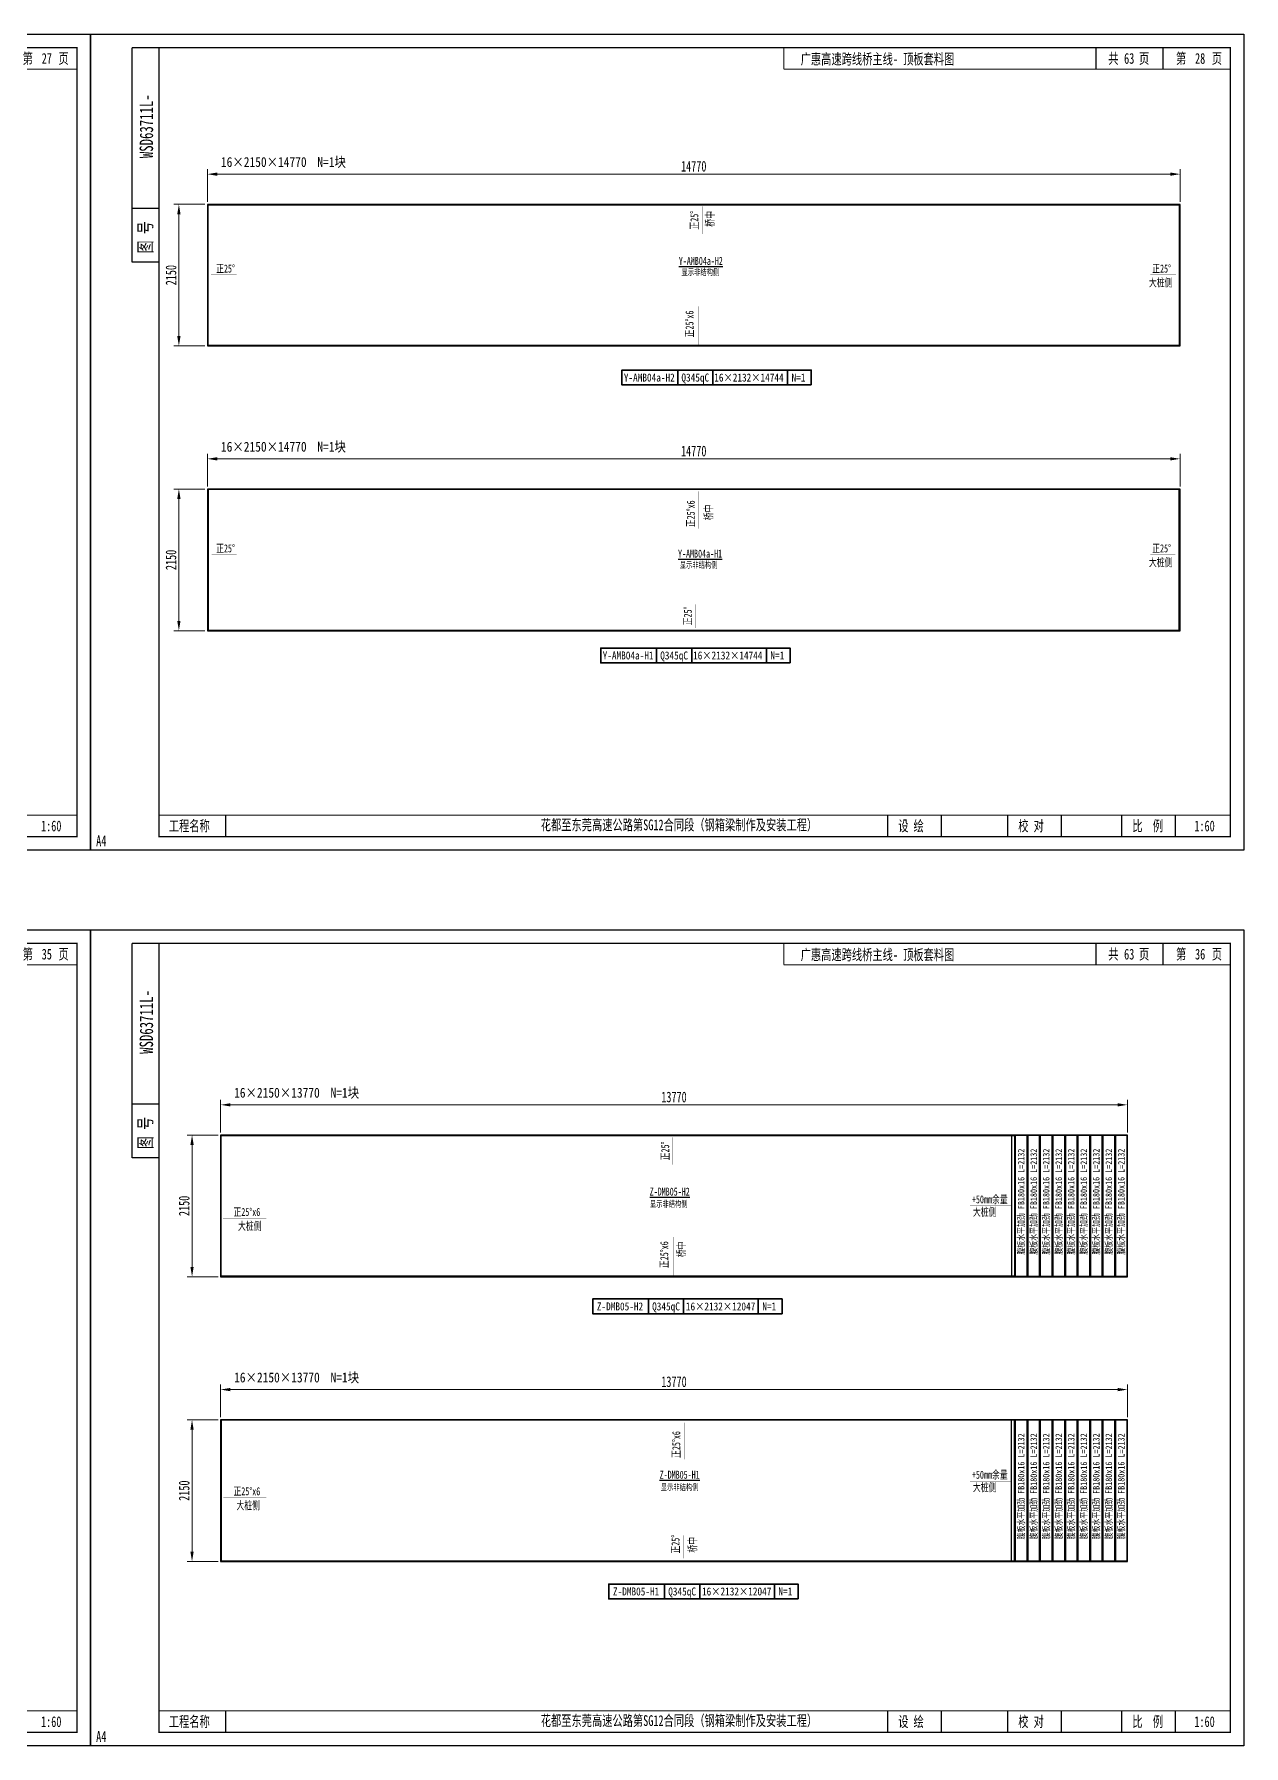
# Model space of a CAD drawing. Extents: x 1629247 to 2251351, y -601856 to -65897.
# Drawn here: x 2138440 to 2156807, y -172000 to -146022 of the extents above; entities that cross this region are included whole.
import ezdxf
from ezdxf.enums import TextEntityAlignment as Align

# ---------------------------------------------------------------- set-up
doc = ezdxf.new("R2010")
doc.units = 0
doc.header["$LTSCALE"] = 2
doc.header["$MEASUREMENT"] = 0
doc.header["$PDMODE"] = 35
doc.header["$PDSIZE"] = 50
doc.linetypes.add('PHANTOM', pattern=[63.5, 31.75, -6.35, 6.35, -6.35, 6.35, -6.35])
doc.layers.get('0').update_dxf_attribs({"linetype": 'CONTINUOUS'})
doc.layers.get('Defpoints').update_dxf_attribs({"linetype": 'CONTINUOUS'})
doc.layers.add('1图框轮廓', color=7, linetype='CONTINUOUS', lineweight=35)
doc.layers.add('标注层', color=3, linetype='CONTINUOUS', lineweight=13)
doc.layers.add('A3', color=7, linetype='CONTINUOUS')
doc.styles.add('仿宋', font='仿宋_GB2312_1.ttf', dxfattribs={"width": 0.7})
doc.dimstyles.new('标准标注样式-60', dxfattribs={"dimscale": 60, "dimtxt": 2.7, "dimasz": 2.5, "dimexe": 1.25, "dimexo": 0.625, "dimtad": 1, "dimdec": 0, "dimdsep": 46, "dimtxsty": '仿宋', "dimcen": 2.5, "dimclrd": 3, "dimclre": 3, "dimclrt": 4, "dimazin": 0, "dimtfac": 1, "dimtdec": 0, "dimtmove": 0, "dimatfit": 3, "dimfxl": 1.25, "dimlwd": 13, "dimlwe": 13, "dimarcsym": 0})

# ---------------------------------------------------------------- blocks, each defined once
blk = doc.blocks.new('tukuangA4-')
at = {"layer": 'A3'}
for p, q in [((537, 7565), (537, 10327)), ((882, 10327), (537, 10327)), ((12951, 10051), (12951, 10327)), ((13814, 10051), (13814, 10327)), ((882, 8256), (537, 8256)), ((882, 7565), (537, 7565)), ((1745, 173), (1745, 449)), ((10266, 173), (10266, 449)), ((10957, 173), (10957, 449)), ((11811, 173), (11811, 449)), ((12502, 173), (12502, 449)), ((13280, 173), (13280, 449)), ((13971, 173), (13971, 449))]:
    blk.add_line(p, q, dxfattribs=at)
blk.add_lwpolyline([(14850, 10500), (14850, 0), (0, 0), (0, 10500)], close=True, dxfattribs=at)
for points, const_width in [([(882, 10327), (14677, 10327), (14677, 173), (882, 173), (882, 10327)], 17.3), ([(8927, 10051), (8927, 10327)], 13.8), ([(8927, 10051), (14677, 10051)], 13.8), ([(882, 449), (14677, 449)], 13.8)]:
    blk.add_lwpolyline(points, dxfattribs=dict(at, const_width=const_width))
at = {"layer": 'A3', "color": 7, "linetype": 'Continuous', "style": '仿宋', "width": 0.7}
for s, p in [('共    页', (13106, 10120)), ('第     页', (13977, 10120)), ('工程名称', (1009, 242)), ('花都至东莞高速公路第SG12合同段（钢箱梁制作及安装工程）', (5798, 255)), ('设 绘', (10401, 242)), ('校 对', (11946, 242)), ('比  例', (13415, 242))]:
    blk.add_text(s, height=138.1, dxfattribs=at).set_placement(p)
blk.add_text('WSD63711L-', height=172.6, rotation=90, dxfattribs=at).set_placement((806, 9316), align=Align.CENTER)
blk.add_text('图 号', height=172.6, rotation=90, dxfattribs=at).set_placement((793, 7681))
blk.add_text('A4', height=138.1, dxfattribs=at).set_placement((139, 50), align=Align.CENTER)
blk = doc.blocks.new('*D993')
at = {"color": 3, "lineweight": 13, "ltscale": 3}
for p, q in [((2141070, -148567), (2141070, -148071)), ((2155840, -148567), (2155840, -148071))]:
    blk.add_line(p, q, dxfattribs=at)
at = {"color": 3, "linetype": 'ByBlock', "lineweight": 13, "ltscale": 3}
blk.add_line((2155690, -148146), (2141220, -148146), dxfattribs=at)
at = {"color": 3, "ltscale": 3}
for points in [[(2141220, -148121), (2141220, -148171), (2141070, -148146)], [(2155690, -148121), (2155690, -148171), (2155840, -148146)]]:
    blk.add_solid(points, dxfattribs=at)
at = {"layer": 'Defpoints', "color": 0, "ltscale": 3}
for p in [(2141070, -148146), (2141070, -148604), (2155840, -148604)]:
    blk.add_point(p, dxfattribs=at)
at = {"color": 4, "ltscale": 3, "insert": (2148455, -148027), "char_height": 162, "attachment_point": 5, "style": '仿宋'}
blk.add_mtext('14770', dxfattribs=at)
blk = doc.blocks.new('*D994')
at = {"color": 3, "lineweight": 13, "ltscale": 3}
for p, q in [((2141032, -148604), (2140562, -148604)), ((2141032, -150754), (2140562, -150754))]:
    blk.add_line(p, q, dxfattribs=at)
at = {"color": 3, "linetype": 'ByBlock', "lineweight": 13, "ltscale": 3}
blk.add_line((2140637, -148754), (2140637, -150604), dxfattribs=at)
at = {"color": 3, "ltscale": 3}
for points in [[(2140612, -148754), (2140662, -148754), (2140637, -148604)], [(2140612, -150604), (2140662, -150604), (2140637, -150754)]]:
    blk.add_solid(points, dxfattribs=at)
at = {"layer": 'Defpoints', "color": 0, "ltscale": 3}
for p in [(2141070, -148604), (2140637, -150754), (2141070, -150754)]:
    blk.add_point(p, dxfattribs=at)
at = {"color": 4, "ltscale": 3, "insert": (2140518, -149679), "char_height": 162, "attachment_point": 5, "rotation": 90, "style": '仿宋'}
blk.add_mtext('2150', dxfattribs=at)
blk = doc.blocks.new('*D995')
at = {"color": 3, "lineweight": 13, "ltscale": 3}
for p, q in [((2141070, -152888), (2141070, -152392)), ((2155840, -152888), (2155840, -152392))]:
    blk.add_line(p, q, dxfattribs=at)
at = {"color": 3, "linetype": 'ByBlock', "lineweight": 13, "ltscale": 3}
blk.add_line((2155690, -152467), (2141220, -152467), dxfattribs=at)
at = {"color": 3, "ltscale": 3}
for points in [[(2141220, -152442), (2141220, -152492), (2141070, -152467)], [(2155690, -152442), (2155690, -152492), (2155840, -152467)]]:
    blk.add_solid(points, dxfattribs=at)
at = {"layer": 'Defpoints', "color": 0, "ltscale": 3}
for p in [(2141070, -152467), (2141070, -152926), (2155840, -152926)]:
    blk.add_point(p, dxfattribs=at)
at = {"color": 4, "ltscale": 3, "insert": (2148455, -152349), "char_height": 162, "attachment_point": 5, "style": '仿宋'}
blk.add_mtext('14770', dxfattribs=at)
blk = doc.blocks.new('*D996')
at = {"color": 3, "lineweight": 13, "ltscale": 3}
for p, q in [((2141032, -152926), (2140562, -152926)), ((2141032, -155076), (2140562, -155076))]:
    blk.add_line(p, q, dxfattribs=at)
at = {"color": 3, "linetype": 'ByBlock', "lineweight": 13, "ltscale": 3}
blk.add_line((2140637, -153076), (2140637, -154926), dxfattribs=at)
at = {"color": 3, "ltscale": 3}
for points in [[(2140612, -153076), (2140662, -153076), (2140637, -152926)], [(2140612, -154926), (2140662, -154926), (2140637, -155076)]]:
    blk.add_solid(points, dxfattribs=at)
at = {"layer": 'Defpoints', "color": 0, "ltscale": 3}
for p in [(2141070, -152926), (2140637, -155076), (2141070, -155076)]:
    blk.add_point(p, dxfattribs=at)
at = {"color": 4, "ltscale": 3, "insert": (2140518, -154001), "char_height": 162, "attachment_point": 5, "rotation": 90, "style": '仿宋'}
blk.add_mtext('2150', dxfattribs=at)
blk = doc.blocks.new('*D1031')
at = {"color": 3, "lineweight": 13, "ltscale": 3}
for p, q in [((2141270, -162693), (2141270, -162197)), ((2155040, -162693), (2155040, -162197))]:
    blk.add_line(p, q, dxfattribs=at)
at = {"color": 3, "linetype": 'ByBlock', "lineweight": 13, "ltscale": 3}
blk.add_line((2154890, -162272), (2141420, -162272), dxfattribs=at)
at = {"color": 3, "ltscale": 3}
for points in [[(2141420, -162247), (2141420, -162297), (2141270, -162272)], [(2154890, -162247), (2154890, -162297), (2155040, -162272)]]:
    blk.add_solid(points, dxfattribs=at)
at = {"layer": 'Defpoints', "color": 0, "ltscale": 3}
for p in [(2141270, -162272), (2141270, -162731), (2155040, -162731)]:
    blk.add_point(p, dxfattribs=at)
at = {"color": 4, "ltscale": 3, "insert": (2148155, -162154), "char_height": 162, "attachment_point": 5, "style": '仿宋'}
blk.add_mtext('13770', dxfattribs=at)
blk = doc.blocks.new('*D1032')
at = {"color": 3, "lineweight": 13, "ltscale": 3}
for p, q in [((2141232, -162731), (2140762, -162731)), ((2141232, -164881), (2140762, -164881))]:
    blk.add_line(p, q, dxfattribs=at)
at = {"color": 3, "linetype": 'ByBlock', "lineweight": 13, "ltscale": 3}
blk.add_line((2140837, -162881), (2140837, -164731), dxfattribs=at)
at = {"color": 3, "ltscale": 3}
for points in [[(2140812, -162881), (2140862, -162881), (2140837, -162731)], [(2140812, -164731), (2140862, -164731), (2140837, -164881)]]:
    blk.add_solid(points, dxfattribs=at)
at = {"layer": 'Defpoints', "color": 0, "ltscale": 3}
for p in [(2141270, -162731), (2140837, -164881), (2141270, -164881)]:
    blk.add_point(p, dxfattribs=at)
at = {"color": 4, "ltscale": 3, "insert": (2140718, -163806), "char_height": 162, "attachment_point": 5, "rotation": 90, "style": '仿宋'}
blk.add_mtext('2150', dxfattribs=at)
blk = doc.blocks.new('*D1033')
at = {"color": 3, "lineweight": 13, "ltscale": 3}
for p, q in [((2141270, -167015), (2141270, -166519)), ((2155040, -167015), (2155040, -166519))]:
    blk.add_line(p, q, dxfattribs=at)
at = {"color": 3, "linetype": 'ByBlock', "lineweight": 13, "ltscale": 3}
blk.add_line((2154890, -166594), (2141420, -166594), dxfattribs=at)
at = {"color": 3, "ltscale": 3}
for points in [[(2141420, -166569), (2141420, -166619), (2141270, -166594)], [(2154890, -166569), (2154890, -166619), (2155040, -166594)]]:
    blk.add_solid(points, dxfattribs=at)
at = {"layer": 'Defpoints', "color": 0, "ltscale": 3}
for p in [(2141270, -166594), (2141270, -167053), (2155040, -167053)]:
    blk.add_point(p, dxfattribs=at)
at = {"color": 4, "ltscale": 3, "insert": (2148155, -166475), "char_height": 162, "attachment_point": 5, "style": '仿宋'}
blk.add_mtext('13770', dxfattribs=at)
blk = doc.blocks.new('*D1034')
at = {"color": 3, "lineweight": 13, "ltscale": 3}
for p, q in [((2141232, -167053), (2140762, -167053)), ((2141232, -169203), (2140762, -169203))]:
    blk.add_line(p, q, dxfattribs=at)
at = {"color": 3, "linetype": 'ByBlock', "lineweight": 13, "ltscale": 3}
blk.add_line((2140837, -167203), (2140837, -169053), dxfattribs=at)
at = {"color": 3, "ltscale": 3}
for points in [[(2140812, -167203), (2140862, -167203), (2140837, -167053)], [(2140812, -169053), (2140862, -169053), (2140837, -169203)]]:
    blk.add_solid(points, dxfattribs=at)
at = {"layer": 'Defpoints', "color": 0, "ltscale": 3}
for p in [(2141270, -167053), (2140837, -169203), (2141270, -169203)]:
    blk.add_point(p, dxfattribs=at)
at = {"color": 4, "ltscale": 3, "insert": (2140718, -168128), "char_height": 162, "attachment_point": 5, "rotation": 90, "style": '仿宋'}
blk.add_mtext('2150', dxfattribs=at)

msp = doc.modelspace()

# ---------------------------------------------------------------- linework, layer by layer
at = {"color": 3, "ltscale": 3}
for p, q in [((2153277.4, -162739), (2153277.4, -164871)), ((2153277.4, -169192.5), (2153277.4, -167060.5))]:
    msp.add_line(p, q, dxfattribs=at)
at = {"color": 8, "ltscale": 3}
for points in [[(2141070, -150754.3), (2155840, -150754.3), (2155840, -148604.3), (2141070, -148604.3)], [(2141070, -155075.8), (2155840, -155075.8), (2155840, -152925.8), (2141070, -152925.8)], [(2141270, -164881), (2155040.4, -164881), (2155040.4, -162731), (2141270, -162731)], [(2141270, -169202.5), (2155040.4, -169202.5), (2155040.4, -167052.5), (2141270, -167052.5)]]:
    msp.add_lwpolyline(points, close=True, dxfattribs=at)
at = {"color": 1}
for points in [[(2155823.9, -150744.3), (2141080, -150744.3), (2141080, -148612.3), (2155823.9, -148612.3)], [(2141080, -155065.8), (2155823.9, -155065.8), (2155823.9, -152933.8), (2141080, -152933.8)], [(2153327.4, -164871), (2141280, -164871), (2141280, -162739), (2153327.4, -162739)], [(2153327.4, -167060.5), (2141280, -167060.5), (2141280, -169192.5), (2153327.4, -169192.5)]]:
    msp.add_lwpolyline(points, close=True, dxfattribs=at)
at = {"color": 2, "ltscale": 3}
for points in [[(2153337.4, -162739), (2153337.4, -164871), (2153517.4, -164871), (2153517.4, -162739)], [(2153527.4, -162739), (2153527.4, -164871), (2153707.4, -164871), (2153707.4, -162739)], [(2153717.4, -162739), (2153717.4, -164871), (2153897.4, -164871), (2153897.4, -162739)], [(2153907.4, -162739), (2153907.4, -164871), (2154087.4, -164871), (2154087.4, -162739)], [(2154097.4, -162739), (2154097.4, -164871), (2154277.4, -164871), (2154277.4, -162739)], [(2154287.4, -162739), (2154287.4, -164871), (2154467.4, -164871), (2154467.4, -162739)], [(2154477.4, -162739), (2154477.4, -164871), (2154657.4, -164871), (2154657.4, -162739)], [(2154667.4, -162739), (2154667.4, -164871), (2154847.4, -164871), (2154847.4, -162739)], [(2154857.4, -162739), (2154857.4, -164871), (2155037.4, -164871), (2155037.4, -162739)], [(2153337.4, -167060.5), (2153337.4, -169192.5), (2153517.4, -169192.5), (2153517.4, -167060.5)], [(2153527.4, -167060.5), (2153527.4, -169192.5), (2153707.4, -169192.5), (2153707.4, -167060.5)], [(2153717.4, -167060.5), (2153717.4, -169192.5), (2153897.4, -169192.5), (2153897.4, -167060.5)], [(2153907.4, -167060.5), (2153907.4, -169192.5), (2154087.4, -169192.5), (2154087.4, -167060.5)], [(2154097.4, -167060.5), (2154097.4, -169192.5), (2154277.4, -169192.5), (2154277.4, -167060.5)], [(2154287.4, -167060.5), (2154287.4, -169192.5), (2154467.4, -169192.5), (2154467.4, -167060.5)], [(2154477.4, -167060.5), (2154477.4, -169192.5), (2154657.4, -169192.5), (2154657.4, -167060.5)], [(2154667.4, -167060.5), (2154667.4, -169192.5), (2154847.4, -169192.5), (2154847.4, -167060.5)], [(2154857.4, -167060.5), (2154857.4, -169192.5), (2155037.4, -169192.5), (2155037.4, -167060.5)]]:
    msp.add_lwpolyline(points, close=True, dxfattribs=at)
at = {"layer": '1图框轮廓', "color": 30, "ltscale": 3}
for p, q in [((2148211.2, -151120.7), (2148211.2, -151345.7)), ((2148745.7, -151345.7), (2148745.7, -151120.7)), ((2149880.1, -151120.7), (2149880.1, -151345.7)), ((2147889.6, -155338.8), (2147889.6, -155563.8)), ((2148424.1, -155563.8), (2148424.1, -155338.8)), ((2149558.5, -155338.8), (2149558.5, -155563.8)), ((2147766.7, -165219), (2147766.7, -165444)), ((2148301.2, -165444), (2148301.2, -165219)), ((2149435.6, -165219), (2149435.6, -165444)), ((2148011.1, -169545.6), (2148011.1, -169770.6)), ((2148545.6, -169770.6), (2148545.6, -169545.6)), ((2149680, -169545.6), (2149680, -169770.6))]:
    msp.add_line(p, q, dxfattribs=at)
for points in [[(2150240.1, -151345.7), (2147365.5, -151345.7), (2147365.5, -151120.7), (2150240.1, -151120.7)], [(2149918.5, -155563.8), (2147043.9, -155563.8), (2147043.9, -155338.8), (2149918.5, -155338.8)], [(2149795.6, -165444), (2146921, -165444), (2146921, -165219), (2149795.6, -165219)], [(2150040, -169770.6), (2147165.4, -169770.6), (2147165.4, -169545.6), (2150040, -169545.6)]]:
    msp.add_lwpolyline(points, close=True, dxfattribs=at)
at = {"layer": '标注层', "color": 42}
for points in [[(2148581.6, -148625.1, 0, 25, 0), (2148581.6, -148699.9, 5, 5, 0), (2148581.6, -149054.6, 5, 5, 0)], [(2141120.2, -149665.1, 0, 25, 0), (2141195, -149665.1, 5, 5, 0), (2141515.8, -149665.1, 5, 5, 0)], [(2155783.6, -149665.1, 0, 25, 0), (2155708.8, -149665.1, 5, 5, 0), (2155388, -149665.1, 5, 5, 0)], [(2148531.9, -150744.3, 0, 25, 0), (2148531.9, -150669.4, 5, 5, 0), (2148531.9, -150153.5, 5, 5, 0)], [(2148531.9, -152956.8, 0, 25, 0), (2148531.9, -153031.7, 5, 5, 0), (2148531.9, -153526.8, 5, 5, 0)], [(2141120.2, -153911.4, 0, 25, 0), (2141195, -153911.4, 5, 5, 0), (2141515.8, -153911.4, 5, 5, 0)], [(2155783.6, -153911.4, 0, 25, 0), (2155708.8, -153911.4, 5, 5, 0), (2155388, -153911.4, 5, 5, 0)], [(2148482.2, -155036.6, 0, 25, 0), (2148482.2, -154961.8, 5, 5, 0), (2148482.2, -154677.2, 5, 5, 0)], [(2148139.3, -162751.8, 0, 25, 0), (2148139.3, -162826.6, 5, 5, 0), (2148139.3, -163181.3, 5, 5, 0)], [(2153277.4, -163805, 0, 25, 0), (2153202.6, -163805, 5, 5, 0), (2152650.7, -163805, 5, 5, 0)], [(2141303, -163996.5, 0, 25, 0), (2141377.8, -163996.5, 5, 5, 0), (2141962.9, -163996.5, 5, 5, 0)], [(2148148.6, -164871, 0, 25, 0), (2148148.6, -164796.1, 5, 5, 0), (2148148.6, -164280.2, 5, 5, 0)], [(2148311.7, -167083.6, 0, 25, 0), (2148311.7, -167158.4, 5, 5, 0), (2148311.7, -167653.5, 5, 5, 0)], [(2153277.4, -167984.7, 0, 25, 0), (2153202.6, -167984.7, 5, 5, 0), (2152650.7, -167984.7, 5, 5, 0)], [(2141303, -168235.6, 0, 25, 0), (2141377.8, -168235.6, 5, 5, 0), (2141962.9, -168235.6, 5, 5, 0)], [(2148295.7, -169163.3, 0, 25, 0), (2148295.7, -169088.5, 5, 5, 0), (2148295.7, -168803.9, 5, 5, 0)]]:
    msp.add_lwpolyline(points, format="xyseb", dxfattribs=at)

# ---------------------------------------------------------------- block references
at = {"color": 8, "xscale": 1.179310345090926, "yscale": 1.179310344828991, "zscale": 1.179310344827586}
for p in [(2121781.5, -158405), (2139294.3, -158405), (2121781.5, -172000.1), (2139294.3, -172000.1)]:
    msp.add_blockref('tukuangA4-', p, dxfattribs=at)

# ---------------------------------------------------------------- texts
at = {"color": 7, "style": '仿宋', "width": 0.85}
for s, p in [('16×2150×14770', (2141275.5, -148036.4)), ('N=1块', (2142739.8, -148036.4)), ('16×2150×14770', (2141275.5, -152358)), ('N=1块', (2142739.8, -152358)), ('16×2150×13770', (2141475.5, -162163.1)), ('N=1块', (2142939.8, -162163.1)), ('16×2150×13770', (2141475.5, -166484.7)), ('N=1块', (2142939.8, -166484.7))]:
    msp.add_text(s, height=150, dxfattribs=at).set_placement(p)
at = {"color": 6, "linetype": 'PHANTOM', "ltscale": 10, "style": '仿宋', "width": 0.7}
for s, p in [('%%UY-AMB04a-H2', (2148228.3, -149523)), ('%%UY-AMB04a-H1', (2148216.5, -153965.9)), ('%%UZ-DMB05-H2', (2147786, -163649.7)), ('%%UZ-DMB05-H1', (2147937.4, -167947))]:
    msp.add_text(s, height=121.5, dxfattribs=at).set_placement(p)
at = {"color": 152, "linetype": 'PHANTOM', "ltscale": 10, "style": '仿宋', "width": 0.7}
for p in [(2148270.2, -149681.2), (2148243.3, -154124.3), (2147789.8, -163825.1), (2147954.6, -168124.3)]:
    msp.add_text('显示非结构侧', height=97.2, dxfattribs=at).set_placement(p)
at = {"color": 7, "style": '仿宋', "width": 0.85}
for s, p in [('Y-AMB04a-H2', (2147779.8, -151233.2)), ('Q345qC', (2148478.4, -151233.2)), ('16×2132×14744', (2149293, -151233.2)), ('N=1 ', (2150081.2, -151233.2)), ('Y-AMB04a-H1', (2147458.2, -155451.3)), ('Q345qC', (2148156.8, -155451.3)), ('16×2132×14744', (2148971.4, -155451.3)), ('N=1 ', (2149759.6, -155451.3)), ('Z-DMB05-H2', (2147335.3, -165331.5)), ('Q345qC', (2148034, -165331.5)), ('16×2132×12047', (2148862.6, -165331.5)), ('N=1 ', (2149636.7, -165331.5)), ('Z-DMB05-H1', (2147579.7, -169658.1)), ('Q345qC', (2148278.3, -169658.1)), ('16×2132×12047', (2149107, -169658.1)), ('N=1 ', (2149881.1, -169658.1))]:
    msp.add_text(s, height=121.5, dxfattribs=at).set_placement(p, align=Align.MIDDLE_CENTER)
at = {"color": 7, "style": '仿宋', "width": 0.75}
for p in [(2153426.3, -163741.5), (2153616.3, -163741.5), (2153806.3, -163741.5), (2153996.3, -163741.5), (2154186.3, -163741.5), (2154376.3, -163741.5), (2154566.3, -163741.5), (2154756.3, -163741.5), (2154946.3, -163741.5), (2153426.3, -168063), (2153616.3, -168063), (2153806.3, -168063), (2153996.3, -168063), (2154186.3, -168063), (2154376.3, -168063), (2154566.3, -168063), (2154756.3, -168063), (2154946.3, -168063)]:
    msp.add_text('腹板水平加劲 FB180x16 L=2132', height=100, rotation=90, dxfattribs=at).set_placement(p, align=Align.MIDDLE_CENTER)
at = {"layer": 'A3', "color": 1, "linetype": 'Continuous', "style": '仿宋', "width": 0.7}
for s, p in [('27', (2138553.9, -146470.8)), ('63', (2154989.4, -146470.8)), ('28', (2156066.7, -146470.8)), ('35', (2138553.9, -160066)), ('63', (2154989.4, -160066)), ('36', (2156066.7, -160066))]:
    msp.add_text(s, height=162.86, dxfattribs=at).set_placement(p)
at = {"layer": 'A3', "color": 6, "linetype": 'Continuous', "style": '仿宋', "width": 0.7}
for p in [(2150078.9, -146479.9), (2150078.9, -160075.1)]:
    msp.add_text('广惠高速跨线桥主线- 顶板套料图', height=162.857, dxfattribs=at).set_placement(p)
at = {"layer": 'A3', "color": 7, "linetype": 'Continuous', "style": '仿宋', "width": 0.7}
for p in [(2138543.4, -158120.2), (2156056.2, -158120.2), (2138543.4, -171715.3), (2156056.2, -171715.3)]:
    msp.add_text('1:60', height=162.86, dxfattribs=at).set_placement(p)
at = {"layer": '标注层', "color": 42, "style": '仿宋', "width": 0.7}
for s, p in [('正25%%D', (2148524.4, -148987.7)), ('桥中', (2148762.2, -148943.5)), ('正25%%Dx6', (2148451.3, -150623.5)), ('正25%%Dx6', (2148470.2, -153504.5)), ('桥中', (2148740.5, -153399.3)), ('正25%%D', (2148425, -154993.6)), ('正25%%D', (2148082.1, -163114.4)), ('正25%%Dx6', (2148067.9, -164750.2)), ('桥中', (2148325.9, -164585)), ('正25%%Dx6', (2148250, -167631.2)), ('正25%%D', (2148238.6, -169082.9)), ('桥中', (2148497.3, -169068.1))]:
    msp.add_text(s, height=121.5, rotation=90, dxfattribs=at).set_placement(p)
for s, p in [('正25%%D', (2141202.5, -149639.9)), ('正25%%D', (2155416.8, -149639.9)), ('大桩侧', (2155366.4, -149852.7)), ('正25%%D', (2141202.5, -153886.2)), ('正25%%D', (2155416.8, -153886.2)), ('大桩侧', (2155366.4, -154099)), ('+50mm余量', (2152679.5, -163767.2)), ('正25%%Dx6', (2141465.7, -163958.7)), ('大桩侧', (2152693.9, -163958.5)), ('大桩侧', (2141535.2, -164171.8)), ('+50mm余量', (2152679.5, -167946.9)), ('正25%%Dx6', (2141465.7, -168197.8)), ('大桩侧', (2152693.9, -168138.3)), ('大桩侧', (2141510.6, -168413.2))]:
    msp.add_text(s, height=121.5, dxfattribs=at).set_placement(p)

# ---------------------------------------------------------------- dimensions: what is measured, and where the dimension line sits
at = {"color": 8, "ltscale": 3}
for base, p1, p2, picture, middle in [((2141070, -148145.6), (2155840, -148604.3), (2141070, -148604.3), '*D993', (2148455, -148027.1)), ((2141070, -152467.2), (2155840, -152925.8), (2141070, -152925.8), '*D995', (2148455, -152348.7)), ((2141270, -162272.3), (2155040.4, -162731), (2141270, -162731), '*D1031', (2148155.2, -162153.8)), ((2141270, -166593.9), (2155040.4, -167052.5), (2141270, -167052.5), '*D1033', (2148155.2, -166475.4))]:
    dim = msp.add_linear_dim(base=base, p1=p1, p2=p2, dimstyle='标准标注样式-60', dxfattribs=at)
    dim.commit()
    dim.dimension.update_dxf_attribs({"geometry": picture, "text_midpoint": middle})
for base, p1, p2, picture, middle in [((2140636.6, -150754.3), (2141070, -148604.3), (2141070, -150754.3), '*D994', (2140518.1, -149679.3)), ((2140636.6, -155075.8), (2141070, -152925.8), (2141070, -155075.8), '*D996', (2140518.1, -154000.8)), ((2140836.5, -164881), (2141270, -162731), (2141270, -164881), '*D1032', (2140718, -163806)), ((2140836.5, -169202.5), (2141270, -167052.5), (2141270, -169202.5), '*D1034', (2140718, -168127.5))]:
    dim = msp.add_linear_dim(base=base, p1=p1, p2=p2, angle=90, dimstyle='标准标注样式-60', dxfattribs=at)
    dim.commit()
    dim.dimension.update_dxf_attribs({"geometry": picture, "text_midpoint": middle})

doc.saveas('drawing.dxf')
